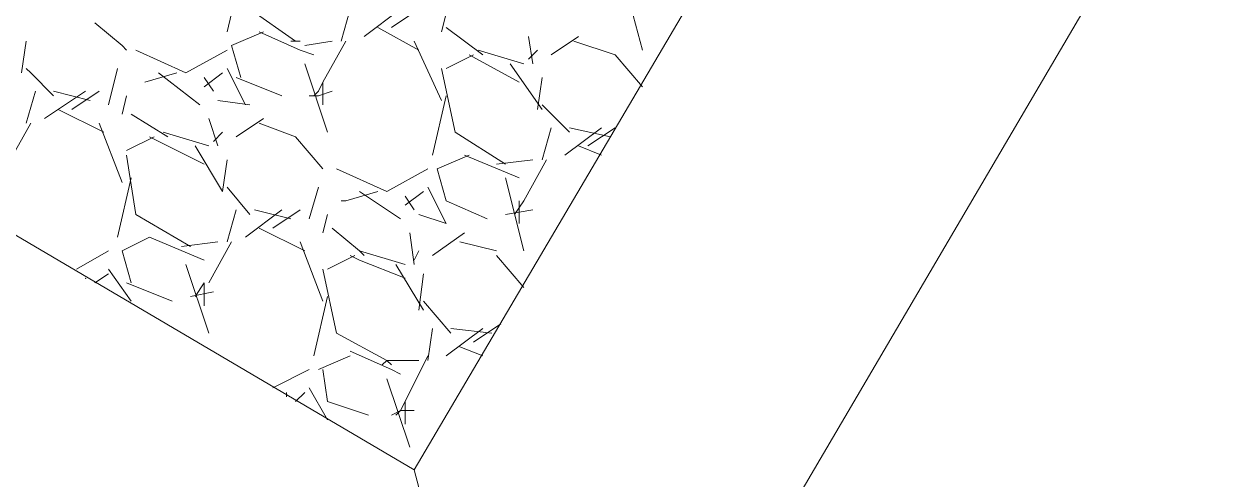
# Model space of a CAD drawing. Header units: metres. Extents: x 535260 to 535657, y 1837171 to 1837447.
# Drawn here: x 535426.015 to 535428.637, y 1837299.84 to 1837300.838 of the extents above; entities that cross this region are included whole.
import ezdxf

# ---------------------------------------------------------------- set-up
doc = ezdxf.new("R2010")
doc.units = ezdxf.units.M
doc.header["$MEASUREMENT"] = 0
doc.layers.add('Level 42', color=1, linetype='Continuous', lineweight=0)

msp = doc.modelspace()

# ---------------------------------------------------------------- linework, layer by layer
at = {"layer": 'Level 42', "color": 7, "linetype": 'Continuous', "lineweight": 0}
for p, q in [((535427.14, 1837298.83), (535431.14, 1837305.64)), ((535427.14, 1837298.83), (535431.14, 1837305.64)), ((535426.87, 1837299.86), (535430.12, 1837305.38)), ((535426.87, 1837299.86), (535430.12, 1837305.38)), ((535427.37, 1837300.78), (535427.33, 1837300.93)), ((535427.37, 1837300.78), (535427.33, 1837300.93)), ((535426.51, 1837300.87), (535426.61, 1837300.8)), ((535426.51, 1837300.87), (535426.61, 1837300.8)), ((535426.71, 1837300.8), (535426.73, 1837300.87)), ((535426.71, 1837300.8), (535426.73, 1837300.87)), ((535426.76, 1837300.81), (535426.84, 1837300.87)), ((535426.76, 1837300.81), (535426.84, 1837300.87)), ((535426.82, 1837300.83), (535426.88, 1837300.87)), ((535426.82, 1837300.83), (535426.88, 1837300.87)), ((535426.47, 1837300.86), (535426.46, 1837300.82)), ((535426.47, 1837300.86), (535426.46, 1837300.82)), ((535426.94, 1837300.86), (535426.93, 1837300.82)), ((535426.94, 1837300.86), (535426.93, 1837300.82)), ((535426.17, 1837300.84), (535426.23, 1837300.79)), ((535426.17, 1837300.84), (535426.23, 1837300.79)), ((535426.47, 1837300.79), (535426.54, 1837300.82)), ((535426.47, 1837300.79), (535426.54, 1837300.82)), ((535426.53, 1837300.82), (535426.62, 1837300.78)), ((535426.53, 1837300.82), (535426.62, 1837300.78)), ((535426.79, 1837300.83), (535426.88, 1837300.78)), ((535426.79, 1837300.83), (535426.88, 1837300.78)), ((535427.02, 1837300.77), (535426.94, 1837300.83)), ((535427.02, 1837300.77), (535426.94, 1837300.83)), ((535426.02, 1837300.8), (535426.01, 1837300.73)), ((535426.02, 1837300.8), (535426.01, 1837300.73)), ((535426.23, 1837300.79), (535426.24, 1837300.78)), ((535426.23, 1837300.79), (535426.24, 1837300.78)), ((535426.49, 1837300.72), (535426.47, 1837300.79)), ((535426.49, 1837300.72), (535426.47, 1837300.79)), ((535426.6, 1837300.8), (535426.62, 1837300.8)), ((535426.6, 1837300.8), (535426.62, 1837300.8)), ((535426.61, 1837300.8), (535426.62, 1837300.8)), ((535426.61, 1837300.8), (535426.62, 1837300.8)), ((535426.63, 1837300.79), (535426.69, 1837300.8)), ((535426.63, 1837300.79), (535426.69, 1837300.8)), ((535426.67, 1837300.71), (535426.72, 1837300.8)), ((535426.67, 1837300.71), (535426.72, 1837300.8)), ((535426.87, 1837300.8), (535426.93, 1837300.67)), ((535426.87, 1837300.8), (535426.93, 1837300.67)), ((535427.13, 1837300.75), (535427.12, 1837300.81)), ((535427.13, 1837300.75), (535427.12, 1837300.81)), ((535427.17, 1837300.77), (535427.23, 1837300.81)), ((535427.17, 1837300.77), (535427.23, 1837300.81)), ((535427.22, 1837300.8), (535427.31, 1837300.77)), ((535427.22, 1837300.8), (535427.31, 1837300.77)), ((535426.37, 1837300.73), (535426.26, 1837300.78)), ((535426.37, 1837300.73), (535426.26, 1837300.78)), ((535426.46, 1837300.78), (535426.37, 1837300.73)), ((535426.46, 1837300.78), (535426.37, 1837300.73)), ((535426.62, 1837300.78), (535426.65, 1837300.77)), ((535426.62, 1837300.78), (535426.65, 1837300.77)), ((535427, 1837300.77), (535426.94, 1837300.74)), ((535427, 1837300.77), (535426.94, 1837300.74)), ((535427.1, 1837300.71), (535426.99, 1837300.77)), ((535427.1, 1837300.71), (535426.99, 1837300.77)), ((535427.1, 1837300.71), (535426.99, 1837300.77)), ((535427.1, 1837300.71), (535426.99, 1837300.77)), ((535427.11, 1837300.75), (535427.01, 1837300.78)), ((535427.11, 1837300.75), (535427.01, 1837300.78)), ((535427.14, 1837300.78), (535427.12, 1837300.76)), ((535427.14, 1837300.78), (535427.12, 1837300.76)), ((535427.31, 1837300.77), (535427.37, 1837300.7)), ((535427.31, 1837300.77), (535427.37, 1837300.7)), ((535426.02, 1837300.74), (535426.03, 1837300.73)), ((535426.02, 1837300.74), (535426.03, 1837300.73)), ((535426.22, 1837300.74), (535426.2, 1837300.66)), ((535426.22, 1837300.74), (535426.2, 1837300.66)), ((535426.46, 1837300.74), (535426.5, 1837300.66)), ((535426.46, 1837300.74), (535426.5, 1837300.66)), ((535426.68, 1837300.6), (535426.63, 1837300.75)), ((535426.68, 1837300.6), (535426.63, 1837300.75)), ((535426.93, 1837300.74), (535426.96, 1837300.6)), ((535426.93, 1837300.74), (535426.96, 1837300.6)), ((535427.15, 1837300.65), (535427.08, 1837300.75)), ((535427.15, 1837300.65), (535427.08, 1837300.75)), ((535426.03, 1837300.73), (535426.08, 1837300.68)), ((535426.03, 1837300.73), (535426.08, 1837300.68)), ((535426.35, 1837300.73), (535426.28, 1837300.71)), ((535426.35, 1837300.73), (535426.28, 1837300.71)), ((535426.4, 1837300.66), (535426.31, 1837300.73)), ((535426.4, 1837300.66), (535426.31, 1837300.73)), ((535426.41, 1837300.7), (535426.45, 1837300.73)), ((535426.41, 1837300.7), (535426.45, 1837300.73)), ((535426.43, 1837300.69), (535426.41, 1837300.72)), ((535426.43, 1837300.69), (535426.41, 1837300.72)), ((535426.58, 1837300.68), (535426.48, 1837300.72)), ((535426.58, 1837300.68), (535426.48, 1837300.72)), ((535427.15, 1837300.72), (535427.14, 1837300.65)), ((535427.15, 1837300.72), (535427.14, 1837300.65)), ((535426.02, 1837300.62), (535426.04, 1837300.69)), ((535426.02, 1837300.62), (535426.04, 1837300.69)), ((535426.06, 1837300.63), (535426.15, 1837300.69)), ((535426.06, 1837300.63), (535426.15, 1837300.69)), ((535426.08, 1837300.69), (535426.16, 1837300.67)), ((535426.08, 1837300.69), (535426.16, 1837300.67)), ((535426.12, 1837300.65), (535426.18, 1837300.69)), ((535426.12, 1837300.65), (535426.18, 1837300.69)), ((535426.66, 1837300.69), (535426.65, 1837300.68)), ((535426.66, 1837300.69), (535426.65, 1837300.68)), ((535426.67, 1837300.71), (535426.66, 1837300.69)), ((535426.67, 1837300.71), (535426.66, 1837300.69)), ((535426.69, 1837300.69), (535426.66, 1837300.68)), ((535426.69, 1837300.69), (535426.66, 1837300.68)), ((535426.67, 1837300.71), (535426.67, 1837300.66)), ((535426.67, 1837300.71), (535426.67, 1837300.66)), ((535426.24, 1837300.68), (535426.23, 1837300.64)), ((535426.24, 1837300.68), (535426.23, 1837300.64)), ((535426.51, 1837300.66), (535426.44, 1837300.67)), ((535426.51, 1837300.66), (535426.44, 1837300.67)), ((535426.66, 1837300.68), (535426.64, 1837300.68)), ((535426.66, 1837300.68), (535426.64, 1837300.68)), ((535426.94, 1837300.68), (535426.91, 1837300.55)), ((535426.94, 1837300.68), (535426.91, 1837300.55)), ((535427.15, 1837300.66), (535427.21, 1837300.6)), ((535427.15, 1837300.66), (535427.21, 1837300.6)), ((535426.09, 1837300.65), (535426.19, 1837300.6)), ((535426.09, 1837300.65), (535426.19, 1837300.6)), ((535426.33, 1837300.59), (535426.25, 1837300.64)), ((535426.33, 1837300.59), (535426.25, 1837300.64)), ((535426.87, 1837299.86), (535425.58, 1837300.62)), ((535426.87, 1837299.86), (535425.58, 1837300.62)), ((535425.98, 1837300.53), (535426.03, 1837300.62)), ((535425.98, 1837300.53), (535426.03, 1837300.62)), ((535426.18, 1837300.62), (535426.23, 1837300.49)), ((535426.18, 1837300.62), (535426.23, 1837300.49)), ((535426.44, 1837300.57), (535426.42, 1837300.63)), ((535426.44, 1837300.57), (535426.42, 1837300.63)), ((535426.48, 1837300.59), (535426.54, 1837300.63)), ((535426.48, 1837300.59), (535426.54, 1837300.63)), ((535426.53, 1837300.62), (535426.61, 1837300.59)), ((535426.53, 1837300.62), (535426.61, 1837300.59)), ((535427.15, 1837300.54), (535427.17, 1837300.61)), ((535427.15, 1837300.54), (535427.17, 1837300.61)), ((535427.2, 1837300.55), (535427.28, 1837300.61)), ((535427.2, 1837300.55), (535427.28, 1837300.61)), ((535427.21, 1837300.61), (535427.3, 1837300.59)), ((535427.21, 1837300.61), (535427.3, 1837300.59)), ((535427.25, 1837300.57), (535427.31, 1837300.61)), ((535427.25, 1837300.57), (535427.31, 1837300.61)), ((535426.3, 1837300.59), (535426.24, 1837300.56)), ((535426.3, 1837300.59), (535426.24, 1837300.56)), ((535426.41, 1837300.53), (535426.29, 1837300.59)), ((535426.41, 1837300.53), (535426.29, 1837300.59)), ((535426.41, 1837300.53), (535426.29, 1837300.59)), ((535426.41, 1837300.53), (535426.29, 1837300.59)), ((535426.42, 1837300.57), (535426.32, 1837300.6)), ((535426.42, 1837300.57), (535426.32, 1837300.6)), ((535426.45, 1837300.6), (535426.43, 1837300.58)), ((535426.45, 1837300.6), (535426.43, 1837300.58)), ((535426.61, 1837300.59), (535426.67, 1837300.52)), ((535426.61, 1837300.59), (535426.67, 1837300.52)), ((535426.96, 1837300.6), (535427.07, 1837300.53)), ((535426.96, 1837300.6), (535427.07, 1837300.53)), ((535426.45, 1837300.47), (535426.39, 1837300.57)), ((535426.45, 1837300.47), (535426.39, 1837300.57)), ((535427.23, 1837300.57), (535427.28, 1837300.55)), ((535427.23, 1837300.57), (535427.28, 1837300.55)), ((535426.24, 1837300.55), (535426.26, 1837300.42)), ((535426.24, 1837300.55), (535426.26, 1837300.42)), ((535426.46, 1837300.54), (535426.45, 1837300.47)), ((535426.46, 1837300.54), (535426.45, 1837300.47)), ((535426.92, 1837300.52), (535426.99, 1837300.55)), ((535426.92, 1837300.52), (535426.99, 1837300.55)), ((535426.98, 1837300.55), (535427.1, 1837300.5)), ((535426.98, 1837300.55), (535427.1, 1837300.5)), ((535427.05, 1837300.53), (535427.13, 1837300.54)), ((535427.05, 1837300.53), (535427.13, 1837300.54)), ((535427.11, 1837300.45), (535427.16, 1837300.54)), ((535427.11, 1837300.45), (535427.16, 1837300.54)), ((535426.81, 1837300.47), (535426.7, 1837300.52)), ((535426.81, 1837300.47), (535426.7, 1837300.52)), ((535426.9, 1837300.52), (535426.81, 1837300.47)), ((535426.9, 1837300.52), (535426.81, 1837300.47)), ((535426.94, 1837300.45), (535426.92, 1837300.52)), ((535426.94, 1837300.45), (535426.92, 1837300.52)), ((535426.25, 1837300.5), (535426.22, 1837300.37)), ((535426.25, 1837300.5), (535426.22, 1837300.37)), ((535426.46, 1837300.48), (535426.51, 1837300.42)), ((535426.46, 1837300.48), (535426.51, 1837300.42)), ((535426.66, 1837300.48), (535426.64, 1837300.41)), ((535426.66, 1837300.48), (535426.64, 1837300.41)), ((535426.9, 1837300.48), (535426.94, 1837300.4)), ((535426.9, 1837300.48), (535426.94, 1837300.4)), ((535427.11, 1837300.34), (535427.07, 1837300.5)), ((535427.11, 1837300.34), (535427.07, 1837300.5)), ((535426.72, 1837300.45), (535426.71, 1837300.45)), ((535426.72, 1837300.45), (535426.71, 1837300.45)), ((535426.79, 1837300.47), (535426.72, 1837300.45)), ((535426.79, 1837300.47), (535426.72, 1837300.45)), ((535426.84, 1837300.41), (535426.75, 1837300.47)), ((535426.84, 1837300.41), (535426.75, 1837300.47)), ((535426.85, 1837300.44), (535426.89, 1837300.47)), ((535426.85, 1837300.44), (535426.89, 1837300.47)), ((535426.87, 1837300.43), (535426.85, 1837300.46)), ((535426.87, 1837300.43), (535426.85, 1837300.46)), ((535427.03, 1837300.41), (535426.94, 1837300.45)), ((535427.03, 1837300.41), (535426.94, 1837300.45)), ((535427.11, 1837300.45), (535427.09, 1837300.42)), ((535427.11, 1837300.45), (535427.09, 1837300.42)), ((535427.1, 1837300.45), (535427.1, 1837300.4)), ((535427.1, 1837300.45), (535427.1, 1837300.4)), ((535426.46, 1837300.36), (535426.48, 1837300.43)), ((535426.46, 1837300.36), (535426.48, 1837300.43)), ((535426.5, 1837300.37), (535426.58, 1837300.43)), ((535426.5, 1837300.37), (535426.58, 1837300.43)), ((535426.52, 1837300.43), (535426.6, 1837300.41)), ((535426.52, 1837300.43), (535426.6, 1837300.41)), ((535426.56, 1837300.39), (535426.62, 1837300.43)), ((535426.56, 1837300.39), (535426.62, 1837300.43)), ((535427.13, 1837300.43), (535427.07, 1837300.42)), ((535427.13, 1837300.43), (535427.07, 1837300.42)), ((535426.26, 1837300.42), (535426.38, 1837300.35)), ((535426.26, 1837300.42), (535426.38, 1837300.35)), ((535426.68, 1837300.42), (535426.67, 1837300.38)), ((535426.68, 1837300.42), (535426.67, 1837300.38)), ((535426.94, 1837300.4), (535426.88, 1837300.42)), ((535426.94, 1837300.4), (535426.88, 1837300.42)), ((535426.23, 1837300.34), (535426.29, 1837300.37)), ((535426.23, 1837300.34), (535426.29, 1837300.37)), ((535426.29, 1837300.37), (535426.41, 1837300.32)), ((535426.29, 1837300.37), (535426.41, 1837300.32)), ((535426.53, 1837300.39), (535426.63, 1837300.34)), ((535426.53, 1837300.39), (535426.63, 1837300.34)), ((535426.75, 1837300.34), (535426.69, 1837300.39)), ((535426.75, 1837300.34), (535426.69, 1837300.39)), ((535426.87, 1837300.31), (535426.86, 1837300.38)), ((535426.87, 1837300.31), (535426.86, 1837300.38)), ((535426.91, 1837300.33), (535426.98, 1837300.38)), ((535426.91, 1837300.33), (535426.98, 1837300.38)), ((535426.36, 1837300.35), (535426.44, 1837300.36)), ((535426.36, 1837300.35), (535426.44, 1837300.36)), ((535426.42, 1837300.27), (535426.47, 1837300.36)), ((535426.42, 1837300.27), (535426.47, 1837300.36)), ((535426.62, 1837300.36), (535426.67, 1837300.23)), ((535426.62, 1837300.36), (535426.67, 1837300.23)), ((535426.97, 1837300.36), (535427.05, 1837300.34)), ((535426.97, 1837300.36), (535427.05, 1837300.34)), ((535426.2, 1837300.34), (535426.13, 1837300.3)), ((535426.2, 1837300.34), (535426.13, 1837300.3)), ((535426.25, 1837300.27), (535426.23, 1837300.34)), ((535426.25, 1837300.27), (535426.23, 1837300.34)), ((535426.74, 1837300.33), (535426.68, 1837300.3)), ((535426.74, 1837300.33), (535426.68, 1837300.3)), ((535426.75, 1837300.32), (535426.73, 1837300.33)), ((535426.75, 1837300.32), (535426.73, 1837300.33)), ((535426.75, 1837300.32), (535426.73, 1837300.33)), ((535426.75, 1837300.32), (535426.73, 1837300.33)), ((535426.85, 1837300.31), (535426.75, 1837300.34)), ((535426.76, 1837300.33), (535426.75, 1837300.34)), ((535426.85, 1837300.31), (535426.75, 1837300.34)), ((535426.76, 1837300.33), (535426.75, 1837300.34)), ((535426.85, 1837300.28), (535426.75, 1837300.32)), ((535426.85, 1837300.28), (535426.75, 1837300.32)), ((535426.85, 1837300.28), (535426.75, 1837300.32)), ((535426.85, 1837300.28), (535426.75, 1837300.32)), ((535426.88, 1837300.34), (535426.87, 1837300.32)), ((535426.88, 1837300.34), (535426.87, 1837300.32)), ((535427.05, 1837300.33), (535427.11, 1837300.26)), ((535427.05, 1837300.33), (535427.11, 1837300.26)), ((535426.2, 1837300.3), (535426.25, 1837300.23)), ((535426.2, 1837300.3), (535426.25, 1837300.23)), ((535426.42, 1837300.16), (535426.37, 1837300.31)), ((535426.42, 1837300.16), (535426.37, 1837300.31)), ((535426.67, 1837300.3), (535426.7, 1837300.16)), ((535426.67, 1837300.3), (535426.7, 1837300.16)), ((535426.89, 1837300.21), (535426.83, 1837300.31)), ((535426.89, 1837300.21), (535426.83, 1837300.31)), ((535426.17, 1837300.27), (535426.2, 1837300.29)), ((535426.17, 1837300.27), (535426.2, 1837300.29)), ((535426.34, 1837300.23), (535426.24, 1837300.27)), ((535426.34, 1837300.23), (535426.24, 1837300.27)), ((535426.41, 1837300.27), (535426.39, 1837300.24)), ((535426.41, 1837300.27), (535426.39, 1837300.24)), ((535426.41, 1837300.27), (535426.41, 1837300.22)), ((535426.41, 1837300.27), (535426.41, 1837300.22)), ((535426.89, 1837300.29), (535426.88, 1837300.21)), ((535426.89, 1837300.29), (535426.88, 1837300.21)), ((535426.43, 1837300.25), (535426.38, 1837300.24)), ((535426.43, 1837300.25), (535426.38, 1837300.24)), ((535426.68, 1837300.24), (535426.65, 1837300.11)), ((535426.68, 1837300.24), (535426.65, 1837300.11)), ((535426.89, 1837300.23), (535426.95, 1837300.16)), ((535426.89, 1837300.23), (535426.95, 1837300.16)), ((535426.7, 1837300.16), (535426.81, 1837300.1)), ((535426.7, 1837300.16), (535426.81, 1837300.1)), ((535426.9, 1837300.1), (535426.91, 1837300.17)), ((535426.9, 1837300.1), (535426.91, 1837300.17)), ((535426.94, 1837300.11), (535427.02, 1837300.17)), ((535426.94, 1837300.11), (535427.02, 1837300.17)), ((535426.95, 1837300.17), (535427.04, 1837300.16)), ((535426.95, 1837300.17), (535427.04, 1837300.16)), ((535427, 1837300.14), (535427.06, 1837300.18)), ((535427, 1837300.14), (535427.06, 1837300.18)), ((535426.66, 1837300.08), (535426.73, 1837300.11)), ((535426.66, 1837300.08), (535426.73, 1837300.11)), ((535426.73, 1837300.12), (535426.82, 1837300.08)), ((535426.73, 1837300.12), (535426.82, 1837300.08)), ((535426.85, 1837300.01), (535426.9, 1837300.11)), ((535426.85, 1837300.01), (535426.9, 1837300.11)), ((535426.97, 1837300.13), (535427.02, 1837300.11)), ((535426.97, 1837300.13), (535427.02, 1837300.11)), ((535426.8, 1837300.09), (535426.81, 1837300.1)), ((535426.8, 1837300.09), (535426.81, 1837300.1)), ((535426.81, 1837300.1), (535426.82, 1837300.09)), ((535426.81, 1837300.1), (535426.88, 1837300.1)), ((535426.81, 1837300.1), (535426.82, 1837300.09)), ((535426.81, 1837300.1), (535426.88, 1837300.1)), ((535426.64, 1837300.08), (535426.56, 1837300.04)), ((535426.64, 1837300.08), (535426.56, 1837300.04)), ((535426.68, 1837300.01), (535426.67, 1837300.08)), ((535426.68, 1837300.01), (535426.67, 1837300.08)), ((535426.86, 1837299.91), (535426.81, 1837300.06)), ((535426.86, 1837299.91), (535426.81, 1837300.06)), ((535426.82, 1837300.08), (535426.84, 1837300.07)), ((535426.82, 1837300.08), (535426.84, 1837300.07)), ((535426.59, 1837300.02), (535426.59, 1837300.03)), ((535426.59, 1837300.02), (535426.59, 1837300.03)), ((535426.61, 1837300.01), (535426.63, 1837300.03)), ((535426.61, 1837300.01), (535426.63, 1837300.03)), ((535426.64, 1837300.04), (535426.68, 1837299.97)), ((535426.64, 1837300.04), (535426.68, 1837299.97)), ((535426.77, 1837299.98), (535426.68, 1837300.01)), ((535426.77, 1837299.98), (535426.68, 1837300.01)), ((535426.85, 1837300.01), (535426.84, 1837299.99)), ((535426.85, 1837300.01), (535426.84, 1837299.99)), ((535426.85, 1837300.01), (535426.85, 1837299.96)), ((535426.85, 1837300.01), (535426.85, 1837299.96)), ((535426.84, 1837299.99), (535426.82, 1837299.98)), ((535426.84, 1837299.99), (535426.82, 1837299.98)), ((535426.84, 1837299.99), (535426.83, 1837299.98)), ((535426.84, 1837299.99), (535426.83, 1837299.98)), ((535426.87, 1837299.99), (535426.84, 1837299.99)), ((535426.87, 1837299.99), (535426.84, 1837299.99)), ((535426.87, 1837299.86), (535427.14, 1837298.83)), ((535426.87, 1837299.86), (535427.14, 1837298.83))]:
    msp.add_line(p, q, dxfattribs=at)
msp.add_point((535426.15, 1837300.28), dxfattribs=at)
msp.add_point((535426.15, 1837300.28), dxfattribs=at)

doc.saveas('drawing.dxf')
